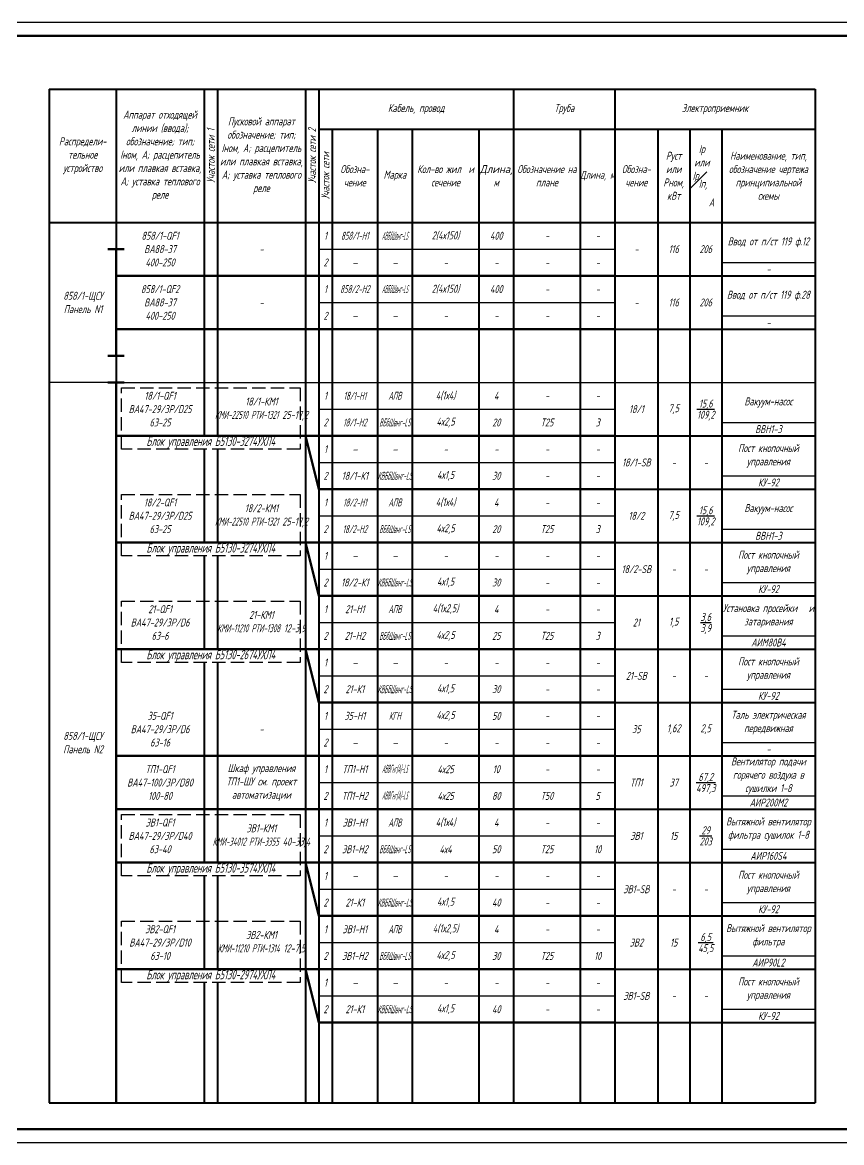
# Model space of a CAD drawing. Header units: millimetres. Extents: x -10490 to 5162, y -5053 to 76.
# Drawn here: x -9272.1 to -8965.1, y -814.1 to -394.1 of the extents above; entities that cross this region are included whole.
import ezdxf

# ---------------------------------------------------------------- set-up
doc = ezdxf.new("R2010")
doc.units = ezdxf.units.MM
doc.linetypes.add('GOST2.303 4', pattern=[7, 5, -2, 0])
for name, color, linetype, lineweight in [('КаБель силовой (Вновь)', 1, 'Continuous', 60), ('Рамка толстая', 7, 'Continuous', 60), ('Рамка тонкая', 5, 'Continuous', 25), ('Строительный', 251, 'Continuous', 13), ('Схема распред. сети', 9, 'Continuous', 25)]:
    doc.layers.add(name, color=color, linetype=linetype, lineweight=lineweight)
doc.styles.add('gost.shx', font='gost.shx', dxfattribs={"oblique": 15})
doc.styles.add('SIMPLEX', font='simplex.shx', dxfattribs={"width": 0.7, "oblique": 15})

# ---------------------------------------------------------------- blocks, each defined once
blk = doc.blocks.new('A$C2EF054A0')
at = {"layer": 'Строительный', "color": 1, "lineweight": 80}
blk.add_line((25, 0), (212, 0), dxfattribs=at)
at = {"layer": 'Схема распред. сети', "lineweight": 40}
for p, q in [((0, 20), (0, 0)), ((25, 20), (25, 0)), ((58, 20), (58, 0)), ((63, 20), (63, 0)), ((96, 20), (96, 0)), ((101, 20), (101, 0)), ((106, 20), (106, 0)), ((123, 20), (123, 0)), ((136, 20), (136, 0)), ((161, 20), (161, 0)), ((174, 20), (174, 0)), ((199, 20), (199, 0)), ((212, 20), (212, 0)), ((228, 20), (228, 0)), ((240, 20), (240, 0)), ((252, 20), (252, 0)), ((287, 20), (287, 0)), ((212, 0), (287, 0))]:
    blk.add_line(p, q, dxfattribs=at)
at = {"layer": 'Схема распред. сети'}
blk.add_line((101, 10), (212, 10), dxfattribs=at)
blk = doc.blocks.new('A$C3C9A24EA')
at = {"layer": 'Схема распред. сети', "color": 5}
blk.add_line((252, 5), (287, 5), dxfattribs=at)
at = {"layer": 'Схема распред. сети'}
blk.add_blockref('A$C2EF054A0', (0, 0), dxfattribs=at)
blk = doc.blocks.new('A$C5BA127B9')
at = {"layer": 'Схема распред. сети', "lineweight": 40}
for p, q in [((0, 20), (0, 0)), ((25, 20), (25, 0)), ((58, 20), (58, 0)), ((63, 20), (63, 0)), ((96, 20), (96, 0)), ((101, 20), (101, 0)), ((106, 20), (106, 0)), ((123, 20), (123, 0)), ((136, 20), (136, 0)), ((161, 20), (161, 0)), ((174, 20), (174, 0)), ((199, 20), (199, 0)), ((212, 20), (212, 0)), ((228, 20), (228, 0)), ((240, 20), (240, 0)), ((252, 20), (252, 0)), ((287, 20), (287, 0))]:
    blk.add_line(p, q, dxfattribs=at)
at = {"layer": 'Схема распред. сети', "color": 5, "lineweight": 25}
for p, q in [((25, 20), (287, 20)), ((25, 0), (287, 0))]:
    blk.add_line(p, q, dxfattribs=at)
blk = doc.blocks.new('A$C5BFF3F5B')
at = {"layer": 'Схема распред. сети', "lineweight": 40}
for p, q in [((0, 20), (0, 0)), ((25, 20), (25, 0)), ((58, 20), (58, 0)), ((63, 20), (63, 0)), ((96, 20), (96, 0)), ((101, 20), (101, 0)), ((106, 20), (106, 0)), ((123, 20), (123, 0)), ((136, 20), (136, 0)), ((161, 20), (161, 0)), ((174, 20), (174, 0)), ((199, 20), (199, 0)), ((212, 20), (212, 0)), ((228, 20), (228, 0)), ((240, 20), (240, 0)), ((252, 20), (252, 0)), ((287, 20), (287, 0))]:
    blk.add_line(p, q, dxfattribs=at)
blk = doc.blocks.new('A$C5A2B7D56')
at = {"layer": 'Схема распред. сети', "lineweight": 40}
for p, q in [((0, 10), (0, 0)), ((25, 10), (25, 0)), ((58, 10), (58, 0)), ((63, 10), (63, 0)), ((96, 10), (96, 0)), ((101, 10), (101, 0)), ((106, 10), (106, 0)), ((123, 10), (123, 0)), ((136, 10), (136, 0)), ((161, 10), (161, 0)), ((174, 10), (174, 0)), ((199, 10), (199, 0)), ((212, 10), (212, 0)), ((228, 10), (228, 0)), ((240, 10), (240, 0)), ((252, 10), (252, 0)), ((287, 10), (287, 0)), ((0, 0), (287, 0))]:
    blk.add_line(p, q, dxfattribs=at)
blk = doc.blocks.new('A$C4AAC7058')
at = {"layer": 'Рамка толстая'}
for p, q in [((1778, 415), (20, 415)), ((20, 5), (1778, 5))]:
    blk.add_line(p, q, dxfattribs=at)
at = {"layer": 'Рамка тонкая'}
for p, q in [((1783, 420), (0, 420)), ((0, 0), (1783, 0))]:
    blk.add_line(p, q, dxfattribs=at)
blk = doc.blocks.new('A$C7AEF134F')
at = {"layer": 'Строительный', "color": 142, "lineweight": 80}
for q in [(96, 20), (212, 0)]:
    blk.add_line((101, 0), q, dxfattribs=at)
at = {"layer": 'Схема распред. сети', "lineweight": 40}
for p, q in [((0, 20), (0, 0)), ((25, 20), (25, 0)), ((96, 20), (96, 0)), ((101, 20), (101, 0)), ((106, 20), (106, 0)), ((123, 20), (123, 0)), ((136, 20), (136, 0)), ((161, 20), (161, 0)), ((174, 20), (174, 0)), ((199, 20), (199, 0)), ((212, 20), (212, 0)), ((228, 20), (228, 0)), ((240, 20), (240, 0)), ((252, 20), (252, 0)), ((287, 20), (287, 0)), ((58, 15), (58, 0)), ((63, 15), (63, 0)), ((212, 0), (287, 0))]:
    blk.add_line(p, q, dxfattribs=at)
at = {"layer": 'Схема распред. сети'}
blk.add_line((101, 10), (212, 10), dxfattribs=at)
at = {"layer": 'Схема распред. сети', "color": 5}
blk.add_line((252, 5), (287, 5), dxfattribs=at)

msp = doc.modelspace()

# ---------------------------------------------------------------- linework, layer by layer
at = {"layer": 'КаБель силовой (Вновь)', "lineweight": 100}
for p, q in [((-9234.04361, -479.14685), (-9240.04361, -479.14685)), ((-9237.04361, -479.14685), (-9237.04361, -519.14685)), ((-9234.04361, -519.14685), (-9240.04361, -519.14685)), ((-9234.04361, -529.14685), (-9240.04361, -529.14685)), ((-9237.04361, -529.14685), (-9237.04361, -799.18952))]:
    msp.add_line(p, q, dxfattribs=at)
at = {"layer": 'Рамка тонкая'}
msp.add_line((-9237.04361, -529.14685), (-9262.04361, -529.14685), dxfattribs=at)
at = {"layer": 'Рамка тонкая', "linetype": 'GOST2.303 4'}
for p, q in [((-9235.04361, -531.14685), (-9168.04361, -531.14685)), ((-9235.04361, -554.14685), (-9235.04361, -531.14685)), ((-9168.04361, -531.14685), (-9168.04361, -554.14685)), ((-9168.04361, -554.14685), (-9235.04361, -554.14685)), ((-9235.04361, -571.14685), (-9168.04361, -571.14685)), ((-9235.04361, -594.14685), (-9235.04361, -571.14685)), ((-9168.04361, -571.14685), (-9168.04361, -594.14685)), ((-9168.04361, -594.14685), (-9235.04361, -594.14685)), ((-9235.04361, -611.14685), (-9168.04361, -611.14685)), ((-9235.04361, -634.14685), (-9235.04361, -611.14685)), ((-9168.04361, -611.14685), (-9168.04361, -634.14685)), ((-9168.04361, -634.14685), (-9235.04361, -634.14685)), ((-9235.04361, -691.14685), (-9168.04361, -691.14685)), ((-9235.04361, -714.14685), (-9235.04361, -691.14685)), ((-9168.04361, -691.14685), (-9168.04361, -714.14685)), ((-9168.04361, -714.14685), (-9235.04361, -714.14685)), ((-9235.04361, -731.14685), (-9168.04361, -731.14685)), ((-9235.04361, -754.14685), (-9235.04361, -731.14685)), ((-9168.04361, -731.14685), (-9168.04361, -754.14685)), ((-9168.04361, -754.14685), (-9235.04361, -754.14685))]:
    msp.add_line(p, q, dxfattribs=at)
at = {"layer": 'Схема распред. сети', "lineweight": 40}
for p, q in [((-9262.04361, -419.14685), (-8975.04361, -419.14685)), ((-9262.04361, -419.14685), (-9262.04361, -469.14685)), ((-9237.04361, -419.14685), (-9237.04361, -469.14685)), ((-9204.04361, -419.14685), (-9204.04361, -469.14685)), ((-9199.04361, -419.14685), (-9199.04361, -469.14685)), ((-9166.04361, -419.14685), (-9166.04361, -469.14685)), ((-9161.04361, -419.14685), (-9161.04361, -469.14685)), ((-9088.04361, -419.14685), (-9088.04361, -469.14685)), ((-9050.04361, -419.14685), (-9050.04361, -469.14685)), ((-8975.04361, -419.14685), (-8975.04361, -469.14685)), ((-9161.04361, -434.14685), (-8975.04361, -434.14685)), ((-9156.04361, -434.14685), (-9156.04361, -469.14685)), ((-9139.04361, -434.14685), (-9139.04361, -469.14685)), ((-9126.04361, -434.14685), (-9126.04361, -469.14685)), ((-9101.04361, -434.14685), (-9101.04361, -469.14685)), ((-9063.04361, -434.14685), (-9063.04361, -469.14685)), ((-9034.04361, -434.14685), (-9034.04361, -469.14685)), ((-9022.04361, -434.14685), (-9022.04361, -469.14685)), ((-9010.04361, -434.14685), (-9010.04361, -469.14685)), ((-9262.04361, -469.14685), (-8975.04361, -469.14685)), ((-9262.04361, -469.14685), (-8975.04361, -469.14685))]:
    msp.add_line(p, q, dxfattribs=at)

# ---------------------------------------------------------------- block references
for name, p in [('A$C4AAC7058', (-9302.04361, -814.14685)), ('A$C3C9A24EA', (-9262.04362, -489.14686)), ('A$C3C9A24EA', (-9262.04362, -509.14686)), ('A$C5BA127B9', (-9262.04361, -529.14685)), ('A$C3C9A24EA', (-9262.04362, -549.14686)), ('A$C7AEF134F', (-9262.04362, -569.14684)), ('A$C3C9A24EA', (-9262.04362, -589.14686)), ('A$C7AEF134F', (-9262.04362, -609.14684)), ('A$C3C9A24EA', (-9262.04362, -629.14686)), ('A$C7AEF134F', (-9262.04362, -649.14684)), ('A$C3C9A24EA', (-9262.04362, -669.14686)), ('A$C3C9A24EA', (-9262.04362, -689.14686)), ('A$C3C9A24EA', (-9262.04362, -709.14686)), ('A$C7AEF134F', (-9262.04362, -729.14684)), ('A$C3C9A24EA', (-9262.04362, -749.14686)), ('A$C7AEF134F', (-9262.04362, -769.14684)), ('A$C5BFF3F5B', (-9262.04361, -789.14685))]:
    msp.add_blockref(name, p)
at = {"layer": 'КаБель силовой (Вновь)'}
msp.add_blockref('A$C5A2B7D56', (-9262.04358, -799.18953), dxfattribs=at)

# ---------------------------------------------------------------- texts
at = {"layer": 'Схема распред. сети', "color": 2, "attachment_point": 5}
for s, insert, char_height, width, style in [('{\\W0.7;Аппарат отходящей линии (ввода); обозначение; тип; Iном, А; расцепитель или плавкая вставка, А; уставка теплового реле}', (-9220.54361, -444.14685), 3, 33, 'SIMPLEX'), ('Кабель, провод', (-9124.54361, -426.64685), 3, 73, 'SIMPLEX'), ('Труба', (-9069.04361, -426.64685), 3, 38, 'SIMPLEX'), ('Электроприемник', (-9012.54361, -426.64685), 3, 75, 'SIMPLEX'), ('Пусковой аппарат обозначение; тип; Iном, А; расцепитель или плавкая вставка, А; уставка теплового реле', (-9182.54361, -444.14685), 3, 33, 'SIMPLEX'), ('Распредели-\\Pтельное устройство', (-9249.54361, -444.14685), 3, 25, 'SIMPLEX'), ('\\A1;Iр   или   \\SIр#Iп, ;       А', (-9016.04361, -451.64685), 3, 12, 'SIMPLEX'), ('Pуст или Pном, кВт', (-9028.04361, -451.64685), 3, 12, 'SIMPLEX'), ('Наименование, тип, обозначение чертежа принципиальной схемы', (-8992.54361, -451.64685), 3, 35, 'SIMPLEX'), ('Обозна- чение', (-9147.54361, -451.64685), 3, 17, 'SIMPLEX'), ('Кол-во жил  и сечение', (-9113.54361, -451.64685), 3, 25, 'SIMPLEX'), ('{\\W0.9;Длина, }м', (-9094.54361, -451.64685), 3, 13, 'SIMPLEX'), ('Обозначение на плане', (-9075.54361, -451.64685), 3, 25, 'SIMPLEX'), ('Обозна-\\Pчение', (-9042.04361, -451.64685), 3, 16, 'SIMPLEX'), ('Марка', (-9132.54361, -451.64685), 3, 13, 'SIMPLEX'), ('Длина, м', (-9056.54361, -451.64685), 3, 13, 'SIMPLEX'), ('858/1-QF1\\PВА88-37\\P400-250', (-9220.54361, -479.14685), 3, 33, 'SIMPLEX'), ('1', (-9158.54361, -474.14685), 3, 5, 'SIMPLEX'), ('{\\W0.5;858/1-Н1}', (-9147.54361, -474.14685), 3, 17, 'SIMPLEX'), ('{\\W0.3;АВБбШвнг-LS}', (-9132.54361, -474.14685), 3, 13, 'SIMPLEX'), ('2(4х150)', (-9113.54361, -474.14685), 3, 25, 'SIMPLEX'), ('400', (-9094.54361, -474.14685), 3, 13, 'SIMPLEX'), ('-', (-9075.54361, -474.14685), 3, 25, 'SIMPLEX'), ('-', (-9056.54361, -474.14685), 3, 13, 'SIMPLEX'), ('116', (-9028.04361, -479.14685), 3, 12, 'SIMPLEX'), ('\\A1;206', (-9016.04361, -479.14685), 3, 12, 'SIMPLEX'), ('Ввод от п/ст 119 ф.12', (-8992.54361, -476.64685), 3, 35, 'SIMPLEX'), ('-', (-9182.54361, -479.14685), 3, 33, 'SIMPLEX'), ('2', (-9158.54361, -484.14685), 3, 5, 'SIMPLEX'), ('-', (-9042.04361, -479.14685), 3, 16, 'SIMPLEX'), ('{\\W1;-}', (-9147.54361, -484.14685), 3, 17, 'SIMPLEX'), ('{\\W1;-}', (-9132.54361, -484.14685), 3, 13, 'SIMPLEX'), ('-', (-9113.54361, -484.14685), 3, 25, 'SIMPLEX'), ('-', (-9094.54361, -484.14685), 3, 13, 'SIMPLEX'), ('-', (-9075.54361, -484.14685), 3, 25, 'SIMPLEX'), ('-', (-9056.54361, -484.14685), 3, 13, 'SIMPLEX'), ('-', (-8992.54361, -486.64685), 3, 35, 'SIMPLEX'), ('\\pi0.2994;858/1-ЩСУ\\PПанель N1', (-9249.54361, -499.14685), 3, 25, 'SIMPLEX'), ('858/1-QF2\\PВА88-37\\P400-250', (-9220.54361, -499.14685), 3, 33, 'SIMPLEX'), ('1', (-9158.54361, -494.14685), 3, 5, 'SIMPLEX'), ('{\\W0.5;858/2-Н2}', (-9147.54361, -494.14685), 3, 17, 'SIMPLEX'), ('{\\W0.3;АВБбШвнг-LS}', (-9132.54361, -494.14685), 3, 13, 'SIMPLEX'), ('2(4х150)', (-9113.54361, -494.14685), 3, 25, 'SIMPLEX'), ('400', (-9094.54361, -494.14685), 3, 13, 'SIMPLEX'), ('-', (-9075.54361, -494.14685), 3, 25, 'SIMPLEX'), ('-', (-9056.54361, -494.14685), 3, 13, 'SIMPLEX'), ('Ввод от п/ст 119 ф.28', (-8992.54361, -496.64685), 3, 35, 'SIMPLEX'), ('-', (-9182.54361, -499.14685), 3, 33, 'SIMPLEX'), ('-', (-9042.04361, -499.14685), 3, 16, 'SIMPLEX'), ('116', (-9028.04361, -499.14685), 3, 12, 'SIMPLEX'), ('\\A1;206', (-9016.04361, -499.14685), 3, 12, 'SIMPLEX'), ('2', (-9158.54361, -504.14685), 3, 5, 'SIMPLEX'), ('{\\W1;-}', (-9147.54361, -504.14685), 3, 17, 'SIMPLEX'), ('{\\W1;-}', (-9132.54361, -504.14685), 3, 13, 'SIMPLEX'), ('-', (-9113.54361, -504.14685), 3, 25, 'SIMPLEX'), ('-', (-9094.54361, -504.14685), 3, 13, 'SIMPLEX'), ('-', (-9075.54361, -504.14685), 3, 25, 'SIMPLEX'), ('-', (-9056.54361, -504.14685), 3, 13, 'SIMPLEX'), ('-', (-8992.54361, -506.64685), 3, 35, 'SIMPLEX'), ('18/1-QF1\\PВА47-29/3Р/D25\\P63-25', (-9220.54361, -539.14685), 3, 33, 'SIMPLEX'), ('1', (-9158.54361, -534.14685), 3, 5, 'SIMPLEX'), ('{\\W0.5;18/1-Н1}', (-9147.54361, -534.14685), 3, 17, 'SIMPLEX'), ('{\\W0.5;АПВ}', (-9132.54361, -534.14685), 3, 13, 'SIMPLEX'), ('4(1х4)', (-9113.54361, -534.14685), 3, 25, 'SIMPLEX'), ('4', (-9094.54361, -534.14685), 3, 13, 'SIMPLEX'), ('18/1-КМ1\\P{\\W0.5;КМИ-22510 РТИ-1321} 25-17,2', (-9182.54361, -539.14685), 3, 33, 'SIMPLEX'), ('-', (-9075.54361, -534.14685), 3, 25, 'SIMPLEX'), ('-', (-9056.54361, -534.14685), 3, 13, 'SIMPLEX'), ('7,5', (-9028.04361, -539.14685), 3, 12, 'SIMPLEX'), ('\\A1;\\S15,6/109,2;', (-9016.04361, -539.14685), 3, 12, 'SIMPLEX'), ('Вакуум-насос', (-8992.54361, -536.64685), 3, 35, 'SIMPLEX'), ('18/1', (-9042.04361, -539.14685), 3, 16, 'SIMPLEX'), ('2', (-9158.54361, -544.14685), 3, 5, 'SIMPLEX'), ('{\\W0.5;18/1-Н2}', (-9147.54361, -544.14685), 3, 17, 'SIMPLEX'), ('{\\W0.4;ВБбШвнг-LS}', (-9132.54361, -544.14685), 3, 13, 'SIMPLEX'), ('4х2,5', (-9113.54361, -544.14685), 3, 25, 'SIMPLEX'), ('20', (-9094.54361, -544.14685), 3, 13, 'SIMPLEX'), ('Т25', (-9075.54361, -544.14685), 3, 25, 'SIMPLEX'), ('3', (-9056.54361, -544.14685), 3, 13, 'SIMPLEX'), ('ВВН1-3', (-8992.54361, -546.64685), 3, 35, 'SIMPLEX'), ('{\\W0.8;Блок управления Б5130-3274УХЛ4}', (-9201.54361, -551.64685), 3.5, 67, 'gost.shx'), ('1', (-9158.54361, -554.14685), 3, 5, 'SIMPLEX'), ('{\\W1;-}', (-9147.54361, -554.14685), 3, 17, 'SIMPLEX'), ('{\\W1;-}', (-9132.54361, -554.14685), 3, 13, 'SIMPLEX'), ('-', (-9113.54361, -554.14685), 3, 25, 'SIMPLEX'), ('-', (-9094.54361, -554.14685), 3, 13, 'SIMPLEX'), ('-', (-9075.54361, -554.14685), 3, 25, 'SIMPLEX'), ('-', (-9056.54361, -554.14685), 3, 13, 'SIMPLEX'), ('Пост кнопочный управления', (-8992.54361, -556.64685), 3, 35, 'SIMPLEX'), ('18/1-SB', (-9042.04361, -559.14685), 3, 16, 'SIMPLEX'), ('2', (-9158.54361, -564.14685), 3, 5, 'SIMPLEX'), ('18/1-К1', (-9147.54361, -564.14685), 3, 17, 'SIMPLEX'), ('{\\W0.4;КВБбШвнг-LS}', (-9132.54361, -564.14685), 3, 13, 'SIMPLEX'), ('4х1,5', (-9113.54361, -564.14685), 3, 25, 'SIMPLEX'), ('30', (-9094.54361, -564.14685), 3, 13, 'SIMPLEX'), ('-', (-9028.04361, -559.14685), 3, 12, 'SIMPLEX'), ('-', (-9016.04361, -559.14685), 3, 12, 'SIMPLEX'), ('-', (-9075.54361, -564.14685), 3, 25, 'SIMPLEX'), ('-', (-9056.54361, -564.14685), 3, 13, 'SIMPLEX'), ('КУ-92', (-8992.54361, -566.64685), 3, 35, 'SIMPLEX'), ('18/2-QF1\\PВА47-29/3Р/D25\\P63-25', (-9220.54361, -579.14685), 3, 33, 'SIMPLEX'), ('18/2-КМ1\\P{\\W0.5;КМИ-22510 РТИ-1321} 25-17,2', (-9182.54361, -579.14685), 3, 33, 'SIMPLEX'), ('1', (-9158.54361, -574.14685), 3, 5, 'SIMPLEX'), ('{\\W0.5;18/2-Н1}', (-9147.54361, -574.14685), 3, 17, 'SIMPLEX'), ('{\\W0.5;АПВ}', (-9132.54361, -574.14685), 3, 13, 'SIMPLEX'), ('4(1х4)', (-9113.54361, -574.14685), 3, 25, 'SIMPLEX'), ('4', (-9094.54361, -574.14685), 3, 13, 'SIMPLEX'), ('-', (-9075.54361, -574.14685), 3, 25, 'SIMPLEX'), ('-', (-9056.54361, -574.14685), 3, 13, 'SIMPLEX'), ('Вакуум-насос', (-8992.54361, -576.64685), 3, 35, 'SIMPLEX'), ('18/2', (-9042.04361, -579.14685), 3, 16, 'SIMPLEX'), ('7,5', (-9028.04361, -579.14685), 3, 12, 'SIMPLEX'), ('\\A1;\\S15,6/109,2;', (-9016.04361, -579.14685), 3, 12, 'SIMPLEX'), ('2', (-9158.54361, -584.14685), 3, 5, 'SIMPLEX'), ('{\\W0.5;18/2-Н2}', (-9147.54361, -584.14685), 3, 17, 'SIMPLEX'), ('{\\W0.4;ВБбШвнг-LS}', (-9132.54361, -584.14685), 3, 13, 'SIMPLEX'), ('4х2,5', (-9113.54361, -584.14685), 3, 25, 'SIMPLEX'), ('20', (-9094.54361, -584.14685), 3, 13, 'SIMPLEX'), ('Т25', (-9075.54361, -584.14685), 3, 25, 'SIMPLEX'), ('3', (-9056.54361, -584.14685), 3, 13, 'SIMPLEX'), ('ВВН1-3', (-8992.54361, -586.64685), 3, 35, 'SIMPLEX'), ('{\\W0.8;Блок управления Б5130-3274УХЛ4}', (-9201.54361, -591.64685), 3.5, 67, 'gost.shx'), ('1', (-9158.54361, -594.14685), 3, 5, 'SIMPLEX'), ('{\\W1;-}', (-9147.54361, -594.14685), 3, 17, 'SIMPLEX'), ('{\\W1;-}', (-9132.54361, -594.14685), 3, 13, 'SIMPLEX'), ('-', (-9113.54361, -594.14685), 3, 25, 'SIMPLEX'), ('-', (-9094.54361, -594.14685), 3, 13, 'SIMPLEX'), ('-', (-9075.54361, -594.14685), 3, 25, 'SIMPLEX'), ('-', (-9056.54361, -594.14685), 3, 13, 'SIMPLEX'), ('Пост кнопочный управления', (-8992.54361, -596.64685), 3, 35, 'SIMPLEX'), ('18/2-SB', (-9042.04361, -599.14685), 3, 16, 'SIMPLEX'), ('-', (-9028.04361, -599.14685), 3, 12, 'SIMPLEX'), ('-', (-9016.04361, -599.14685), 3, 12, 'SIMPLEX'), ('2', (-9158.54361, -604.14685), 3, 5, 'SIMPLEX'), ('18/2-К1', (-9147.54361, -604.14685), 3, 17, 'SIMPLEX'), ('{\\W0.4;КВБбШвнг-LS}', (-9132.54361, -604.14685), 3, 13, 'SIMPLEX'), ('4х1,5', (-9113.54361, -604.14685), 3, 25, 'SIMPLEX'), ('30', (-9094.54361, -604.14685), 3, 13, 'SIMPLEX'), ('-', (-9075.54361, -604.14685), 3, 25, 'SIMPLEX'), ('-', (-9056.54361, -604.14685), 3, 13, 'SIMPLEX'), ('КУ-92', (-8992.54361, -606.64685), 3, 35, 'SIMPLEX'), ('21-QF1\\PВА47-29/3Р/D6\\P63-6', (-9220.54361, -619.14685), 3, 33, 'SIMPLEX'), ('1', (-9158.54361, -614.14685), 3, 5, 'SIMPLEX'), ('21-Н1', (-9147.54361, -614.14685), 3, 17, 'SIMPLEX'), ('{\\W0.5;АПВ}', (-9132.54361, -614.14685), 3, 13, 'SIMPLEX'), ('4(1х2,5)', (-9113.54361, -614.14685), 3, 25, 'SIMPLEX'), ('4', (-9094.54361, -614.14685), 3, 13, 'SIMPLEX'), ('{\\W0.6;Установка просейки   и затаривания}', (-8992.54361, -616.64685), 3, 35, 'SIMPLEX'), ('21-КМ1\\P{\\W0.5;КМИ-11210 РТИ-1308} 12-3,9', (-9182.54361, -619.14685), 3, 33, 'SIMPLEX'), ('-', (-9075.54361, -614.14685), 3, 25, 'SIMPLEX'), ('-', (-9056.54361, -614.14685), 3, 13, 'SIMPLEX'), ('1,5', (-9028.04361, -619.14685), 3, 12, 'SIMPLEX'), ('\\A1;\\S3,6/3,9;', (-9016.04361, -619.14685), 3, 12, 'SIMPLEX'), ('21', (-9042.04361, -619.14685), 3, 16, 'SIMPLEX'), ('2', (-9158.54361, -624.14685), 3, 5, 'SIMPLEX'), ('21-Н2', (-9147.54361, -624.14685), 3, 17, 'SIMPLEX'), ('{\\W0.4;ВБбШвнг-LS}', (-9132.54361, -624.14685), 3, 13, 'SIMPLEX'), ('4х2,5', (-9113.54361, -624.14685), 3, 25, 'SIMPLEX'), ('25', (-9094.54361, -624.14685), 3, 13, 'SIMPLEX'), ('Т25', (-9075.54361, -624.14685), 3, 25, 'SIMPLEX'), ('3', (-9056.54361, -624.14685), 3, 13, 'SIMPLEX'), ('АИМ80В4', (-8992.54361, -626.64685), 3, 35, 'SIMPLEX'), ('{\\W0.8;Блок управления Б5130-2674УХЛ4}', (-9201.54361, -631.64685), 3.5, 67, 'gost.shx'), ('1', (-9158.54361, -634.14685), 3, 5, 'SIMPLEX'), ('Пост кнопочный управления', (-8992.54361, -636.64685), 3, 35, 'SIMPLEX'), ('{\\W1;-}', (-9147.54361, -634.14685), 3, 17, 'SIMPLEX'), ('{\\W1;-}', (-9132.54361, -634.14685), 3, 13, 'SIMPLEX'), ('-', (-9113.54361, -634.14685), 3, 25, 'SIMPLEX'), ('-', (-9094.54361, -634.14685), 3, 13, 'SIMPLEX'), ('-', (-9075.54361, -634.14685), 3, 25, 'SIMPLEX'), ('-', (-9056.54361, -634.14685), 3, 13, 'SIMPLEX'), ('21-SB', (-9042.04361, -639.14685), 3, 16, 'SIMPLEX'), ('4х1,5', (-9113.54361, -644.14685), 3, 25, 'SIMPLEX'), ('-', (-9028.04361, -639.14685), 3, 12, 'SIMPLEX'), ('-', (-9016.04361, -639.14685), 3, 12, 'SIMPLEX'), ('2', (-9158.54361, -644.14685), 3, 5, 'SIMPLEX'), ('21-К1', (-9147.54361, -644.14685), 3, 17, 'SIMPLEX'), ('{\\W0.4;КВБбШвнг-LS}', (-9132.54361, -644.14685), 3, 13, 'SIMPLEX'), ('30', (-9094.54361, -644.14685), 3, 13, 'SIMPLEX'), ('-', (-9075.54361, -644.14685), 3, 25, 'SIMPLEX'), ('-', (-9056.54361, -644.14685), 3, 13, 'SIMPLEX'), ('КУ-92', (-8992.54361, -646.64685), 3, 35, 'SIMPLEX'), ('35-QF1\\PВА47-29/3Р/D6\\P63-16', (-9220.54361, -659.14685), 3, 33, 'SIMPLEX'), ('1', (-9158.54361, -654.14685), 3, 5, 'SIMPLEX'), ('35-Н1', (-9147.54361, -654.14685), 3, 17, 'SIMPLEX'), ('{\\W0.5;КГН}', (-9132.54361, -654.14685), 3, 13, 'SIMPLEX'), ('4х2,5', (-9113.54361, -654.14685), 3, 25, 'SIMPLEX'), ('50', (-9094.54361, -654.14685), 3, 13, 'SIMPLEX'), ('-', (-9075.54361, -654.14685), 3, 25, 'SIMPLEX'), ('-', (-9056.54361, -654.14685), 3, 13, 'SIMPLEX'), ('Таль электрическая передвижная', (-8992.54361, -656.64685), 3, 35, 'SIMPLEX'), ('-', (-9182.54361, -659.14685), 3, 33, 'SIMPLEX'), ('35', (-9042.04361, -659.14685), 3, 16, 'SIMPLEX'), ('1,62', (-9028.04361, -659.14685), 3, 12, 'SIMPLEX'), ('\\A1;2,5', (-9016.04361, -659.14685), 3, 12, 'SIMPLEX'), ('\\pi0.2994;858/1-ЩСУ\\PПанель N2', (-9249.54361, -664.16818), 3, 25, 'SIMPLEX'), ('2', (-9158.54361, -664.14685), 3, 5, 'SIMPLEX'), ('{\\W1;-}', (-9147.54361, -664.14685), 3, 17, 'SIMPLEX'), ('{\\W1;-}', (-9132.54361, -664.14685), 3, 13, 'SIMPLEX'), ('-', (-9113.54361, -664.14685), 3, 25, 'SIMPLEX'), ('-', (-9094.54361, -664.14685), 3, 13, 'SIMPLEX'), ('-', (-9075.54361, -664.14685), 3, 25, 'SIMPLEX'), ('-', (-9056.54361, -664.14685), 3, 13, 'SIMPLEX'), ('-', (-8992.54361, -666.64685), 3, 35, 'SIMPLEX'), ('{\\W0.6;Вентилятор подачи горячего воздуха в сушилки 1-8}', (-8992.54361, -676.64685), 3, 35, 'SIMPLEX'), ('ТП1-QF1\\PВА47-100/3Р/D80\\P100-80', (-9220.54361, -679.14685), 3, 33, 'SIMPLEX'), ('{\\W0.6;Шкаф управления ТП1-ШУ см. проект автоматизации}', (-9182.54361, -679.14685), 3, 33, 'SIMPLEX'), ('1', (-9158.54361, -674.14685), 3, 5, 'SIMPLEX'), ('ТП1-Н1', (-9147.54361, -674.14685), 3, 17, 'SIMPLEX'), ('{\\W0.3;АВВГнг(А)-LS}', (-9132.54361, -674.14685), 3, 13, 'SIMPLEX'), ('4х25', (-9113.54361, -674.14685), 3, 25, 'SIMPLEX'), ('10', (-9094.54361, -674.14685), 3, 13, 'SIMPLEX'), ('-', (-9075.54361, -674.14685), 3, 25, 'SIMPLEX'), ('-', (-9056.54361, -674.14685), 3, 13, 'SIMPLEX'), ('\\A1;\\S67,2/497,3;', (-9016.04361, -679.14685), 3, 12, 'SIMPLEX'), ('ТП1', (-9042.04361, -679.14685), 3, 16, 'SIMPLEX'), ('37', (-9028.04361, -679.14685), 3, 12, 'SIMPLEX'), ('2', (-9158.54361, -684.14685), 3, 5, 'SIMPLEX'), ('ТП1-Н2', (-9147.54361, -684.14685), 3, 17, 'SIMPLEX'), ('{\\W0.3;АВВГнг(А)-LS}', (-9132.54361, -684.14685), 3, 13, 'SIMPLEX'), ('4х25', (-9113.54361, -684.14685), 3, 25, 'SIMPLEX'), ('80', (-9094.54361, -684.14685), 3, 13, 'SIMPLEX'), ('Т50', (-9075.54361, -684.14685), 3, 25, 'SIMPLEX'), ('5', (-9056.54361, -684.14685), 3, 13, 'SIMPLEX'), ('АИР200М2', (-8992.54361, -686.64685), 3, 35, 'SIMPLEX'), ('ЭВ1-QF1\\PВА47-29/3Р/D40\\P63-40', (-9220.54361, -699.14685), 3, 33, 'SIMPLEX'), ('1', (-9158.54361, -694.14685), 3, 5, 'SIMPLEX'), ('ЭВ1-Н1', (-9147.54361, -694.14685), 3, 17, 'SIMPLEX'), ('{\\W0.5;АПВ}', (-9132.54361, -694.14685), 3, 13, 'SIMPLEX'), ('4(1х4)', (-9113.54361, -694.14685), 3, 25, 'SIMPLEX'), ('4', (-9094.54361, -694.14685), 3, 13, 'SIMPLEX'), ('{\\W0.6;Вытяжной вентилятор фильтра сушилок 1-8}', (-8992.54361, -696.64685), 3, 35, 'SIMPLEX'), ('ЭВ1-КМ1\\P{\\W0.5;КМИ-34012 РТИ-3355} 40-33,4', (-9182.54361, -699.14685), 3, 33, 'SIMPLEX'), ('-', (-9075.54361, -694.14685), 3, 25, 'SIMPLEX'), ('-', (-9056.54361, -694.14685), 3, 13, 'SIMPLEX'), ('\\A1;\\S29/203;', (-9016.04361, -699.14685), 3, 12, 'SIMPLEX'), ('ЭВ1', (-9042.04361, -699.14685), 3, 16, 'SIMPLEX'), ('15', (-9028.04361, -699.14685), 3, 12, 'SIMPLEX'), ('2', (-9158.54361, -704.14685), 3, 5, 'SIMPLEX'), ('ЭВ1-Н2', (-9147.54361, -704.14685), 3, 17, 'SIMPLEX'), ('{\\W0.4;ВБбШвнг-LS}', (-9132.54361, -704.14685), 3, 13, 'SIMPLEX'), ('4х4', (-9113.54361, -704.14685), 3, 25, 'SIMPLEX'), ('50', (-9094.54361, -704.14685), 3, 13, 'SIMPLEX'), ('Т25', (-9075.54361, -704.14685), 3, 25, 'SIMPLEX'), ('10', (-9056.54361, -704.14685), 3, 13, 'SIMPLEX'), ('АИР160S4', (-8992.54361, -706.64685), 3, 35, 'SIMPLEX'), ('{\\W0.8;Блок управления Б5130-3574УХЛ4}', (-9201.54361, -711.64685), 3.5, 67, 'gost.shx'), ('1', (-9158.54361, -714.14685), 3, 5, 'SIMPLEX'), ('Пост кнопочный управления', (-8992.54361, -716.64685), 3, 35, 'SIMPLEX'), ('{\\W1;-}', (-9147.54361, -714.14685), 3, 17, 'SIMPLEX'), ('{\\W1;-}', (-9132.54361, -714.14685), 3, 13, 'SIMPLEX'), ('-', (-9113.54361, -714.14685), 3, 25, 'SIMPLEX'), ('-', (-9094.54361, -714.14685), 3, 13, 'SIMPLEX'), ('-', (-9075.54361, -714.14685), 3, 25, 'SIMPLEX'), ('-', (-9056.54361, -714.14685), 3, 13, 'SIMPLEX'), ('ЭВ1-SB', (-9042.04361, -719.14685), 3, 16, 'SIMPLEX'), ('4х1,5', (-9113.54361, -724.14685), 3, 25, 'SIMPLEX'), ('-', (-9028.04361, -719.14685), 3, 12, 'SIMPLEX'), ('-', (-9016.04361, -719.14685), 3, 12, 'SIMPLEX'), ('2', (-9158.54361, -724.14685), 3, 5, 'SIMPLEX'), ('21-К1', (-9147.54361, -724.14685), 3, 17, 'SIMPLEX'), ('{\\W0.4;КВБбШвнг-LS}', (-9132.54361, -724.14685), 3, 13, 'SIMPLEX'), ('40', (-9094.54361, -724.14685), 3, 13, 'SIMPLEX'), ('-', (-9075.54361, -724.14685), 3, 25, 'SIMPLEX'), ('-', (-9056.54361, -724.14685), 3, 13, 'SIMPLEX'), ('КУ-92', (-8992.54361, -726.64685), 3, 35, 'SIMPLEX'), ('ЭВ2-QF1\\PВА47-29/3Р/D10\\P63-10', (-9220.54361, -739.14685), 3, 33, 'SIMPLEX'), ('ЭВ2-КМ1\\P{\\W0.5;КМИ-11210 РТИ-1314} 12-7,5', (-9182.54361, -739.14685), 3, 33, 'SIMPLEX'), ('1', (-9158.54361, -734.14685), 3, 5, 'SIMPLEX'), ('ЭВ1-Н1', (-9147.54361, -734.14685), 3, 17, 'SIMPLEX'), ('{\\W0.5;АПВ}', (-9132.54361, -734.14685), 3, 13, 'SIMPLEX'), ('4(1х2,5)', (-9113.54361, -734.14685), 3, 25, 'SIMPLEX'), ('4', (-9094.54361, -734.14685), 3, 13, 'SIMPLEX'), ('-', (-9075.54361, -734.14685), 3, 25, 'SIMPLEX'), ('-', (-9056.54361, -734.14685), 3, 13, 'SIMPLEX'), ('{\\W0.6;Вытяжной вентилятор фильтра }', (-8992.54361, -736.64685), 3, 35, 'SIMPLEX'), ('ЭВ2', (-9042.04361, -739.14685), 3, 16, 'SIMPLEX'), ('15', (-9028.04361, -739.14685), 3, 12, 'SIMPLEX'), ('\\A1;\\S6,5/45,5;', (-9016.04361, -739.14685), 3, 12, 'SIMPLEX'), ('2', (-9158.54361, -744.14685), 3, 5, 'SIMPLEX'), ('ЭВ1-Н2', (-9147.54361, -744.14685), 3, 17, 'SIMPLEX'), ('{\\W0.4;ВБбШвнг-LS}', (-9132.54361, -744.14685), 3, 13, 'SIMPLEX'), ('4х2,5', (-9113.54361, -744.14685), 3, 25, 'SIMPLEX'), ('30', (-9094.54361, -744.14685), 3, 13, 'SIMPLEX'), ('Т25', (-9075.54361, -744.14685), 3, 25, 'SIMPLEX'), ('10', (-9056.54361, -744.14685), 3, 13, 'SIMPLEX'), ('АИР90L2', (-8992.54361, -746.64685), 3, 35, 'SIMPLEX'), ('{\\W0.8;Блок управления Б5130-2974УХЛ4}', (-9201.54361, -751.64685), 3.5, 67, 'gost.shx'), ('1', (-9158.54361, -754.14685), 3, 5, 'SIMPLEX'), ('{\\W1;-}', (-9147.54361, -754.14685), 3, 17, 'SIMPLEX'), ('{\\W1;-}', (-9132.54361, -754.14685), 3, 13, 'SIMPLEX'), ('-', (-9113.54361, -754.14685), 3, 25, 'SIMPLEX'), ('-', (-9094.54361, -754.14685), 3, 13, 'SIMPLEX'), ('-', (-9075.54361, -754.14685), 3, 25, 'SIMPLEX'), ('-', (-9056.54361, -754.14685), 3, 13, 'SIMPLEX'), ('Пост кнопочный управления', (-8992.54361, -756.64685), 3, 35, 'SIMPLEX'), ('ЭВ1-SB', (-9042.04361, -759.14685), 3, 16, 'SIMPLEX'), ('-', (-9028.04361, -759.14685), 3, 12, 'SIMPLEX'), ('-', (-9016.04361, -759.14685), 3, 12, 'SIMPLEX'), ('2', (-9158.54361, -764.14685), 3, 5, 'SIMPLEX'), ('21-К1', (-9147.54361, -764.14685), 3, 17, 'SIMPLEX'), ('{\\W0.4;КВБбШвнг-LS}', (-9132.54361, -764.14685), 3, 13, 'SIMPLEX'), ('4х1,5', (-9113.54361, -764.14685), 3, 25, 'SIMPLEX'), ('40', (-9094.54361, -764.14685), 3, 13, 'SIMPLEX'), ('-', (-9075.54361, -764.14685), 3, 25, 'SIMPLEX'), ('-', (-9056.54361, -764.14685), 3, 13, 'SIMPLEX'), ('КУ-92', (-8992.54361, -766.64685), 3, 35, 'SIMPLEX')]:
    msp.add_mtext(s, dxfattribs=dict(at, insert=insert, char_height=char_height, width=width, style=style))
at = {"layer": 'Схема распред. сети', "color": 2, "char_height": 3, "attachment_point": 5, "rotation": 90, "style": 'SIMPLEX'}
for s, insert, width in [('Участок сети 1', (-9201.54361, -444.14685), 50), ('Участок сети 2', (-9163.54361, -444.14685), 50), ('Участок сети', (-9158.54361, -451.64685), 35)]:
    msp.add_mtext(s, dxfattribs=dict(at, insert=insert, width=width))

doc.saveas('drawing.dxf')
